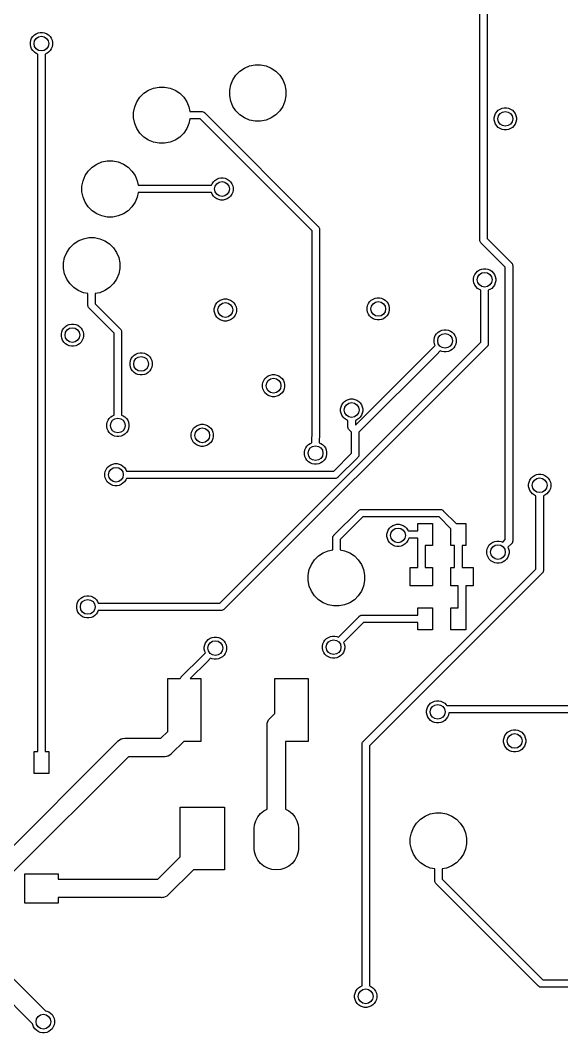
# Model space of a CAD drawing. Extents: x 71 to 174, y -171 to -82.
# Drawn here: x 105.99 to 120.65, y -131.47 to -104.03 of the extents above; entities that cross this region are included whole.
import ezdxf

# ---------------------------------------------------------------- set-up
doc = ezdxf.new("R2010")
doc.units = 0
doc.header["$MEASUREMENT"] = 0
doc.layers.add('BLACK', color=7, linetype='CONTINUOUS')

msp = doc.modelspace()

# ---------------------------------------------------------------- linework, layer by layer
at = {"layer": 'BLACK', "linetype": 'CONTINUOUS'}
for p, q in [((118.43, -109.986), (118.43, -102.445)), ((118.63, -102.482), (118.63, -109.95)), ((106.275, -104.578), (106.298, -104.524)), ((106.298, -104.524), (106.331, -104.474)), ((106.331, -104.474), (106.372, -104.433)), ((106.372, -104.433), (106.421, -104.4)), ((106.421, -104.4), (106.476, -104.377)), ((106.476, -104.377), (106.534, -104.366)), ((106.534, -104.366), (106.593, -104.366)), ((106.593, -104.366), (106.651, -104.377)), ((106.651, -104.377), (106.706, -104.4)), ((106.706, -104.4), (106.755, -104.433)), ((106.755, -104.433), (106.797, -104.474)), ((106.797, -104.474), (106.829, -104.524)), ((106.829, -104.524), (106.852, -104.578)), ((106.264, -104.636), (106.275, -104.578)), ((106.264, -104.695), (106.264, -104.636)), ((106.275, -104.753), (106.264, -104.695)), ((106.298, -104.808), (106.275, -104.753)), ((106.331, -104.857), (106.298, -104.808)), ((106.829, -104.808), (106.797, -104.857)), ((106.852, -104.753), (106.829, -104.808)), ((106.852, -104.578), (106.864, -104.636)), ((106.864, -104.695), (106.852, -104.753)), ((106.864, -104.636), (106.864, -104.695)), ((106.372, -104.899), (106.331, -104.857)), ((106.421, -104.932), (106.372, -104.899)), ((106.464, -104.949), (106.421, -104.932)), ((106.464, -123.846), (106.464, -104.949)), ((106.706, -104.932), (106.664, -104.949)), ((106.664, -104.949), (106.664, -123.846)), ((106.755, -104.899), (106.706, -104.932)), ((106.797, -104.857), (106.755, -104.899)), ((111.937, -105.414), (112.062, -105.33)), ((112.062, -105.33), (112.201, -105.273)), ((112.201, -105.273), (112.348, -105.244)), ((112.348, -105.244), (112.498, -105.244)), ((112.498, -105.244), (112.645, -105.273)), ((112.645, -105.273), (112.784, -105.33)), ((112.784, -105.33), (112.909, -105.414)), ((111.748, -105.645), (111.831, -105.52)), ((111.831, -105.52), (111.937, -105.414)), ((112.909, -105.414), (113.015, -105.52)), ((113.015, -105.52), (113.098, -105.645)), ((109.462, -105.93), (109.601, -105.873)), ((109.601, -105.873), (109.748, -105.844)), ((109.748, -105.844), (109.898, -105.844)), ((109.898, -105.844), (110.045, -105.873)), ((110.045, -105.873), (110.184, -105.93)), ((111.661, -105.931), (111.69, -105.783)), ((111.69, -105.783), (111.748, -105.645)), ((113.098, -105.645), (113.156, -105.783)), ((113.156, -105.783), (113.185, -105.931)), ((109.148, -106.245), (109.231, -106.12)), ((109.231, -106.12), (109.337, -106.014)), ((109.337, -106.014), (109.462, -105.93)), ((110.184, -105.93), (110.309, -106.014)), ((110.309, -106.014), (110.415, -106.12)), ((110.415, -106.12), (110.498, -106.245)), ((111.661, -106.081), (111.661, -105.931)), ((111.69, -106.228), (111.661, -106.081)), ((113.185, -106.081), (113.156, -106.228)), ((113.185, -105.931), (113.185, -106.081)), ((109.061, -106.531), (109.09, -106.383)), ((109.09, -106.383), (109.148, -106.245)), ((110.498, -106.245), (110.556, -106.383)), ((110.556, -106.383), (110.58, -106.506)), ((111.748, -106.367), (111.69, -106.228)), ((111.831, -106.491), (111.748, -106.367)), ((113.098, -106.367), (113.015, -106.491)), ((113.156, -106.228), (113.098, -106.367)), ((118.932, -106.473), (118.981, -106.44)), ((118.981, -106.44), (119.036, -106.417)), ((119.036, -106.417), (119.094, -106.406)), ((119.094, -106.406), (119.153, -106.406)), ((119.153, -106.406), (119.211, -106.417)), ((119.211, -106.417), (119.265, -106.44)), ((119.265, -106.44), (119.314, -106.473)), ((109.061, -106.681), (109.061, -106.531)), ((109.09, -106.828), (109.061, -106.681)), ((110.58, -106.706), (110.556, -106.828)), ((110.58, -106.506), (110.896, -106.506)), ((110.859, -106.706), (110.58, -106.706)), ((113.892, -109.738), (110.859, -106.706)), ((110.896, -106.506), (110.901, -106.505)), ((110.901, -106.505), (110.906, -106.506)), ((110.906, -106.506), (110.906, -106.506)), ((110.906, -106.506), (110.92, -106.507)), ((110.92, -106.507), (110.939, -106.513)), ((110.939, -106.513), (110.957, -106.522)), ((110.957, -106.522), (110.972, -106.535)), ((110.972, -106.535), (110.975, -106.538)), ((110.975, -106.538), (114.059, -109.622)), ((111.937, -106.598), (111.831, -106.491)), ((112.062, -106.681), (111.937, -106.598)), ((112.201, -106.738), (112.062, -106.681)), ((112.784, -106.681), (112.645, -106.738)), ((112.909, -106.598), (112.784, -106.681)), ((113.015, -106.491), (112.909, -106.598)), ((118.823, -106.676), (118.835, -106.618)), ((118.823, -106.735), (118.823, -106.676)), ((118.835, -106.618), (118.857, -106.564)), ((118.857, -106.564), (118.89, -106.514)), ((118.89, -106.514), (118.932, -106.473)), ((119.314, -106.473), (119.356, -106.514)), ((119.356, -106.514), (119.389, -106.564)), ((119.389, -106.564), (119.412, -106.618)), ((119.412, -106.618), (119.423, -106.676)), ((119.423, -106.676), (119.423, -106.735)), ((109.148, -106.967), (109.09, -106.828)), ((109.231, -107.091), (109.148, -106.967)), ((110.498, -106.967), (110.415, -107.091)), ((110.556, -106.828), (110.498, -106.967)), ((112.348, -106.768), (112.201, -106.738)), ((112.498, -106.768), (112.348, -106.768)), ((112.645, -106.738), (112.498, -106.768)), ((118.835, -106.793), (118.823, -106.735)), ((118.857, -106.848), (118.835, -106.793)), ((118.89, -106.897), (118.857, -106.848)), ((118.932, -106.939), (118.89, -106.897)), ((118.981, -106.972), (118.932, -106.939)), ((119.036, -106.994), (118.981, -106.972)), ((119.094, -107.006), (119.036, -106.994)), ((119.153, -107.006), (119.094, -107.006)), ((119.211, -106.994), (119.153, -107.006)), ((119.265, -106.972), (119.211, -106.994)), ((119.314, -106.939), (119.265, -106.972)), ((119.356, -106.897), (119.314, -106.939)), ((119.389, -106.848), (119.356, -106.897)), ((119.412, -106.793), (119.389, -106.848)), ((119.423, -106.735), (119.412, -106.793)), ((109.337, -107.198), (109.231, -107.091)), ((109.462, -107.281), (109.337, -107.198)), ((109.601, -107.338), (109.462, -107.281)), ((110.184, -107.281), (110.045, -107.338)), ((110.309, -107.198), (110.184, -107.281)), ((110.415, -107.091), (110.309, -107.198)), ((109.748, -107.368), (109.601, -107.338)), ((109.898, -107.368), (109.748, -107.368)), ((110.045, -107.338), (109.898, -107.368)), ((107.831, -108.12), (107.937, -108.014)), ((107.937, -108.014), (108.062, -107.93)), ((108.062, -107.93), (108.201, -107.873)), ((108.201, -107.873), (108.348, -107.844)), ((108.348, -107.844), (108.498, -107.844)), ((108.498, -107.844), (108.645, -107.873)), ((108.645, -107.873), (108.784, -107.93)), ((108.784, -107.93), (108.909, -108.014)), ((108.909, -108.014), (109.015, -108.12)), ((107.69, -108.383), (107.748, -108.245)), ((107.748, -108.245), (107.831, -108.12)), ((109.015, -108.12), (109.098, -108.245)), ((109.098, -108.245), (109.156, -108.383)), ((111.22, -108.414), (111.262, -108.373)), ((111.262, -108.373), (111.311, -108.34)), ((111.311, -108.34), (111.366, -108.317)), ((111.366, -108.317), (111.424, -108.306)), ((111.424, -108.306), (111.483, -108.306)), ((111.483, -108.306), (111.541, -108.317)), ((111.541, -108.317), (111.595, -108.34)), ((111.595, -108.34), (111.644, -108.373)), ((111.644, -108.373), (111.686, -108.414)), ((107.661, -108.531), (107.69, -108.383)), ((107.661, -108.681), (107.661, -108.531)), ((109.156, -108.383), (109.18, -108.506)), ((109.18, -108.506), (111.17, -108.506)), ((111.17, -108.506), (111.187, -108.464)), ((111.187, -108.464), (111.22, -108.414)), ((111.686, -108.414), (111.719, -108.464)), ((111.719, -108.464), (111.742, -108.518)), ((111.742, -108.518), (111.753, -108.576)), ((111.753, -108.635), (111.742, -108.693)), ((111.753, -108.576), (111.753, -108.635)), ((107.69, -108.828), (107.661, -108.681)), ((107.748, -108.967), (107.69, -108.828)), ((109.156, -108.828), (109.098, -108.967)), ((109.18, -108.706), (109.156, -108.828)), ((111.17, -108.706), (109.18, -108.706)), ((111.187, -108.748), (111.17, -108.706)), ((111.22, -108.797), (111.187, -108.748)), ((111.262, -108.839), (111.22, -108.797)), ((111.311, -108.872), (111.262, -108.839)), ((111.366, -108.894), (111.311, -108.872)), ((111.424, -108.906), (111.366, -108.894)), ((111.483, -108.906), (111.424, -108.906)), ((111.541, -108.894), (111.483, -108.906)), ((111.595, -108.872), (111.541, -108.894)), ((111.644, -108.839), (111.595, -108.872)), ((111.686, -108.797), (111.644, -108.839)), ((111.719, -108.748), (111.686, -108.797)), ((111.742, -108.693), (111.719, -108.748)), ((107.831, -109.091), (107.748, -108.967)), ((107.937, -109.198), (107.831, -109.091)), ((108.062, -109.281), (107.937, -109.198)), ((108.909, -109.198), (108.784, -109.281)), ((109.015, -109.091), (108.909, -109.198)), ((109.098, -108.967), (109.015, -109.091)), ((108.201, -109.338), (108.062, -109.281)), ((108.348, -109.368), (108.201, -109.338)), ((108.498, -109.368), (108.348, -109.368)), ((108.645, -109.338), (108.498, -109.368)), ((108.784, -109.281), (108.645, -109.338)), ((113.892, -115.305), (113.892, -109.738)), ((114.059, -109.622), (114.063, -109.626)), ((114.063, -109.626), (114.066, -109.629)), ((114.066, -109.629), (114.066, -109.629)), ((114.066, -109.629), (114.068, -109.631)), ((114.068, -109.631), (114.075, -109.641)), ((114.075, -109.641), (114.084, -109.658)), ((114.084, -109.658), (114.09, -109.677)), ((114.09, -109.677), (114.092, -109.692)), ((114.092, -109.692), (114.092, -109.692)), ((114.092, -109.692), (114.092, -109.697)), ((114.092, -109.697), (114.092, -109.701)), ((114.092, -109.701), (114.092, -115.33)), ((107.437, -110.094), (107.562, -110.01)), ((107.562, -110.01), (107.701, -109.953)), ((107.701, -109.953), (107.848, -109.924)), ((107.848, -109.924), (107.998, -109.924)), ((107.998, -109.924), (108.145, -109.953)), ((108.145, -109.953), (108.284, -110.01)), ((108.284, -110.01), (108.409, -110.094)), ((118.43, -109.991), (118.43, -109.986)), ((118.43, -109.996), (118.43, -109.991)), ((118.432, -110.011), (118.43, -109.996)), ((118.43, -109.996), (118.43, -109.996)), ((118.438, -110.03), (118.432, -110.011)), ((118.63, -109.95), (119.29, -110.61)), ((107.248, -110.325), (107.331, -110.2)), ((107.331, -110.2), (107.437, -110.094)), ((108.409, -110.094), (108.515, -110.2)), ((108.515, -110.2), (108.598, -110.325)), ((118.447, -110.047), (118.438, -110.03)), ((118.459, -110.062), (118.447, -110.047)), ((118.463, -110.065), (118.459, -110.062)), ((119.123, -110.725), (118.463, -110.065)), ((107.161, -110.611), (107.19, -110.463)), ((107.19, -110.463), (107.248, -110.325)), ((108.598, -110.325), (108.656, -110.463)), ((108.656, -110.463), (108.685, -110.611)), ((107.161, -110.761), (107.161, -110.611)), ((107.19, -110.908), (107.161, -110.761)), ((108.685, -110.761), (108.656, -110.908)), ((108.685, -110.611), (108.685, -110.761)), ((118.33, -110.875), (118.372, -110.833)), ((118.372, -110.833), (118.421, -110.801)), ((118.421, -110.801), (118.476, -110.778)), ((118.476, -110.778), (118.534, -110.766)), ((118.534, -110.766), (118.593, -110.766)), ((118.593, -110.766), (118.651, -110.778)), ((118.651, -110.778), (118.705, -110.801)), ((118.705, -110.801), (118.755, -110.833)), ((118.755, -110.833), (118.796, -110.875)), ((119.123, -118.104), (119.123, -110.725)), ((119.29, -110.61), (119.294, -110.613)), ((119.294, -110.613), (119.307, -110.628)), ((119.307, -110.628), (119.316, -110.645)), ((119.316, -110.645), (119.322, -110.664)), ((119.322, -110.664), (119.323, -110.679)), ((119.323, -110.679), (119.323, -110.679)), ((119.323, -110.679), (119.324, -110.684)), ((119.324, -110.684), (119.323, -110.689)), ((119.323, -110.689), (119.323, -118.141)), ((107.248, -111.047), (107.19, -110.908)), ((107.331, -111.171), (107.248, -111.047)), ((108.598, -111.047), (108.515, -111.171)), ((108.656, -110.908), (108.598, -111.047)), ((118.263, -111.037), (118.275, -110.979)), ((118.263, -111.096), (118.263, -111.037)), ((118.275, -111.154), (118.263, -111.096)), ((118.275, -110.979), (118.297, -110.924)), ((118.297, -110.924), (118.33, -110.875)), ((118.796, -110.875), (118.829, -110.924)), ((118.829, -110.924), (118.852, -110.979)), ((118.852, -110.979), (118.863, -111.037)), ((118.863, -111.096), (118.852, -111.154)), ((118.863, -111.037), (118.863, -111.096)), ((107.437, -111.278), (107.331, -111.171)), ((107.562, -111.361), (107.437, -111.278)), ((107.701, -111.418), (107.562, -111.361)), ((108.284, -111.361), (108.145, -111.418)), ((108.409, -111.278), (108.284, -111.361)), ((108.515, -111.171), (108.409, -111.278)), ((118.297, -111.209), (118.275, -111.154)), ((118.33, -111.258), (118.297, -111.209)), ((118.372, -111.3), (118.33, -111.258)), ((118.421, -111.332), (118.372, -111.3)), ((118.463, -111.35), (118.421, -111.332)), ((118.463, -111.496), (118.463, -111.35)), ((118.705, -111.332), (118.663, -111.35)), ((118.663, -111.35), (118.663, -112.794)), ((118.755, -111.3), (118.705, -111.332)), ((118.796, -111.258), (118.755, -111.3)), ((118.829, -111.209), (118.796, -111.258)), ((118.852, -111.154), (118.829, -111.209)), ((107.823, -111.443), (107.701, -111.418)), ((107.823, -111.758), (107.823, -111.443)), ((108.145, -111.418), (108.023, -111.443)), ((108.023, -111.443), (108.023, -111.722)), ((111.31, -111.694), (111.352, -111.653)), ((111.352, -111.653), (111.401, -111.62)), ((111.401, -111.62), (111.456, -111.597)), ((111.456, -111.597), (111.514, -111.586)), ((111.514, -111.586), (111.573, -111.586)), ((111.573, -111.586), (111.631, -111.597)), ((111.631, -111.597), (111.685, -111.62)), ((111.685, -111.62), (111.734, -111.653)), ((111.734, -111.653), (111.776, -111.694)), ((115.417, -111.714), (115.45, -111.664)), ((115.45, -111.664), (115.492, -111.623)), ((115.492, -111.623), (115.541, -111.59)), ((115.541, -111.59), (115.596, -111.567)), ((115.596, -111.567), (115.654, -111.556)), ((115.654, -111.556), (115.713, -111.556)), ((115.713, -111.556), (115.771, -111.567)), ((115.771, -111.567), (115.825, -111.59)), ((115.825, -111.59), (115.874, -111.623)), ((115.874, -111.623), (115.916, -111.664)), ((115.916, -111.664), (115.949, -111.714)), ((118.463, -112.758), (118.463, -111.496)), ((118.463, -111.496), (118.463, -111.496)), ((107.823, -111.763), (107.823, -111.758)), ((107.825, -111.783), (107.823, -111.763)), ((107.829, -111.798), (107.825, -111.783)), ((107.83, -111.802), (107.829, -111.798)), ((107.84, -111.819), (107.83, -111.802)), ((107.852, -111.834), (107.84, -111.819)), ((107.856, -111.837), (107.852, -111.834)), ((108.533, -112.515), (107.856, -111.837)), ((108.023, -111.722), (108.7, -112.399)), ((111.243, -111.856), (111.255, -111.798)), ((111.243, -111.915), (111.243, -111.856)), ((111.255, -111.973), (111.243, -111.915)), ((111.255, -111.798), (111.277, -111.744)), ((111.277, -111.744), (111.31, -111.694)), ((111.776, -111.694), (111.809, -111.744)), ((111.809, -111.744), (111.832, -111.798)), ((111.832, -111.798), (111.843, -111.856)), ((111.843, -111.915), (111.832, -111.973)), ((111.843, -111.856), (111.843, -111.915)), ((115.383, -111.826), (115.395, -111.768)), ((115.383, -111.885), (115.383, -111.826)), ((115.395, -111.943), (115.383, -111.885)), ((115.395, -111.768), (115.417, -111.714)), ((115.417, -111.998), (115.395, -111.943)), ((115.949, -111.714), (115.972, -111.768)), ((115.972, -111.943), (115.949, -111.998)), ((115.972, -111.768), (115.983, -111.826)), ((115.983, -111.885), (115.972, -111.943)), ((115.983, -111.826), (115.983, -111.885)), ((111.277, -112.028), (111.255, -111.973)), ((111.31, -112.077), (111.277, -112.028)), ((111.352, -112.119), (111.31, -112.077)), ((111.401, -112.152), (111.352, -112.119)), ((111.456, -112.174), (111.401, -112.152)), ((111.514, -112.186), (111.456, -112.174)), ((111.573, -112.186), (111.514, -112.186)), ((111.631, -112.174), (111.573, -112.186)), ((111.685, -112.152), (111.631, -112.174)), ((111.734, -112.119), (111.685, -112.152)), ((111.776, -112.077), (111.734, -112.119)), ((111.809, -112.028), (111.776, -112.077)), ((111.832, -111.973), (111.809, -112.028)), ((115.45, -112.047), (115.417, -111.998)), ((115.492, -112.089), (115.45, -112.047)), ((115.541, -112.122), (115.492, -112.089)), ((115.596, -112.144), (115.541, -112.122)), ((115.654, -112.156), (115.596, -112.144)), ((115.713, -112.156), (115.654, -112.156)), ((115.771, -112.144), (115.713, -112.156)), ((115.825, -112.122), (115.771, -112.144)), ((115.874, -112.089), (115.825, -112.122)), ((115.916, -112.047), (115.874, -112.089)), ((115.949, -111.998), (115.916, -112.047)), ((107.103, -112.536), (107.115, -112.478)), ((107.115, -112.478), (107.137, -112.424)), ((107.137, -112.424), (107.17, -112.374)), ((107.17, -112.374), (107.212, -112.333)), ((107.212, -112.333), (107.261, -112.3)), ((107.261, -112.3), (107.316, -112.277)), ((107.316, -112.277), (107.374, -112.266)), ((107.374, -112.266), (107.433, -112.266)), ((107.433, -112.266), (107.491, -112.277)), ((107.491, -112.277), (107.545, -112.3)), ((107.545, -112.3), (107.594, -112.333)), ((107.594, -112.333), (107.636, -112.374)), ((107.636, -112.374), (107.669, -112.424)), ((107.669, -112.424), (107.692, -112.478)), ((107.692, -112.478), (107.703, -112.536)), ((108.7, -112.399), (108.704, -112.402)), ((108.704, -112.402), (108.717, -112.417)), ((108.717, -112.417), (108.726, -112.435)), ((108.726, -112.435), (108.732, -112.454)), ((108.732, -112.454), (108.733, -112.468)), ((108.733, -112.468), (108.733, -112.468)), ((108.733, -112.468), (108.734, -112.473)), ((108.734, -112.473), (108.733, -112.478)), ((108.733, -112.478), (108.733, -114.732)), ((117.26, -112.531), (117.302, -112.489)), ((117.302, -112.489), (117.351, -112.456)), ((117.351, -112.456), (117.406, -112.434)), ((117.406, -112.434), (117.464, -112.422)), ((117.464, -112.422), (117.523, -112.422)), ((117.523, -112.422), (117.581, -112.434)), ((117.581, -112.434), (117.635, -112.456)), ((117.635, -112.456), (117.684, -112.489)), ((117.684, -112.489), (117.726, -112.531)), ((107.103, -112.595), (107.103, -112.536)), ((107.115, -112.653), (107.103, -112.595)), ((107.137, -112.708), (107.115, -112.653)), ((107.17, -112.757), (107.137, -112.708)), ((107.212, -112.799), (107.17, -112.757)), ((107.636, -112.757), (107.594, -112.799)), ((107.669, -112.708), (107.636, -112.757)), ((107.692, -112.653), (107.669, -112.708)), ((107.703, -112.595), (107.692, -112.653)), ((107.703, -112.536), (107.703, -112.595)), ((108.533, -114.732), (108.533, -112.515)), ((111.39, -119.831), (118.463, -112.758)), ((117.193, -112.693), (117.205, -112.635)), ((117.193, -112.752), (117.193, -112.693)), ((117.205, -112.81), (117.193, -112.752)), ((117.205, -112.635), (117.227, -112.58)), ((117.227, -112.58), (117.26, -112.531)), ((117.726, -112.531), (117.759, -112.58)), ((117.759, -112.58), (117.782, -112.635)), ((117.782, -112.635), (117.793, -112.693)), ((117.793, -112.752), (117.782, -112.81)), ((117.793, -112.693), (117.793, -112.752)), ((107.261, -112.832), (107.212, -112.799)), ((107.316, -112.854), (107.261, -112.832)), ((107.374, -112.866), (107.316, -112.854)), ((107.433, -112.866), (107.374, -112.866)), ((107.491, -112.854), (107.433, -112.866)), ((107.545, -112.832), (107.491, -112.854)), ((107.594, -112.799), (107.545, -112.832)), ((118.631, -112.873), (111.506, -119.998)), ((115.063, -115.011), (117.126, -112.948)), ((117.126, -112.948), (117.222, -112.852)), ((117.126, -112.948), (117.126, -112.948)), ((117.222, -112.852), (117.205, -112.81)), ((117.363, -112.993), (117.267, -113.09)), ((117.406, -113.011), (117.363, -112.993)), ((117.464, -113.022), (117.406, -113.011)), ((117.523, -113.022), (117.464, -113.022)), ((117.581, -113.011), (117.523, -113.022)), ((117.635, -112.988), (117.581, -113.011)), ((117.684, -112.955), (117.635, -112.988)), ((117.726, -112.914), (117.684, -112.955)), ((117.759, -112.864), (117.726, -112.914)), ((117.782, -112.81), (117.759, -112.864)), ((118.634, -112.87), (118.631, -112.873)), ((118.647, -112.855), (118.634, -112.87)), ((118.656, -112.838), (118.647, -112.855)), ((118.662, -112.819), (118.656, -112.838)), ((118.663, -112.804), (118.662, -112.819)), ((118.663, -112.794), (118.664, -112.799)), ((118.664, -112.799), (118.663, -112.804)), ((118.663, -112.804), (118.663, -112.804)), ((108.963, -113.316), (108.975, -113.258)), ((108.963, -113.375), (108.963, -113.316)), ((108.975, -113.258), (108.997, -113.204)), ((108.997, -113.204), (109.03, -113.154)), ((109.03, -113.154), (109.072, -113.113)), ((109.072, -113.113), (109.121, -113.08)), ((109.121, -113.08), (109.176, -113.057)), ((109.176, -113.057), (109.234, -113.046)), ((109.234, -113.046), (109.293, -113.046)), ((109.293, -113.046), (109.351, -113.057)), ((109.351, -113.057), (109.405, -113.08)), ((109.405, -113.08), (109.454, -113.113)), ((109.454, -113.113), (109.496, -113.154)), ((109.496, -113.154), (109.529, -113.204)), ((109.529, -113.204), (109.552, -113.258)), ((109.552, -113.258), (109.563, -113.316)), ((109.563, -113.316), (109.563, -113.375)), ((117.267, -113.09), (115.16, -115.197)), ((117.267, -113.09), (117.267, -113.09)), ((108.975, -113.433), (108.963, -113.375)), ((108.997, -113.488), (108.975, -113.433)), ((109.03, -113.537), (108.997, -113.488)), ((109.072, -113.579), (109.03, -113.537)), ((109.121, -113.612), (109.072, -113.579)), ((109.454, -113.579), (109.405, -113.612)), ((109.496, -113.537), (109.454, -113.579)), ((109.529, -113.488), (109.496, -113.537)), ((109.552, -113.433), (109.529, -113.488)), ((109.563, -113.375), (109.552, -113.433)), ((109.176, -113.634), (109.121, -113.612)), ((109.234, -113.646), (109.176, -113.634)), ((109.293, -113.646), (109.234, -113.646)), ((109.351, -113.634), (109.293, -113.646)), ((109.405, -113.612), (109.351, -113.634)), ((112.548, -113.907), (112.56, -113.849)), ((112.56, -113.849), (112.582, -113.795)), ((112.582, -113.795), (112.615, -113.745)), ((112.615, -113.745), (112.657, -113.704)), ((112.657, -113.704), (112.706, -113.671)), ((112.706, -113.671), (112.761, -113.648)), ((112.761, -113.648), (112.819, -113.637)), ((112.819, -113.637), (112.878, -113.637)), ((112.878, -113.637), (112.936, -113.648)), ((112.936, -113.648), (112.99, -113.671)), ((112.99, -113.671), (113.04, -113.704)), ((113.04, -113.704), (113.081, -113.745)), ((113.081, -113.745), (113.114, -113.795)), ((113.114, -113.795), (113.137, -113.849)), ((113.137, -113.849), (113.148, -113.907)), ((112.548, -113.966), (112.548, -113.907)), ((112.56, -114.024), (112.548, -113.966)), ((112.582, -114.079), (112.56, -114.024)), ((112.615, -114.128), (112.582, -114.079)), ((112.657, -114.17), (112.615, -114.128)), ((113.081, -114.128), (113.04, -114.17)), ((113.114, -114.079), (113.081, -114.128)), ((113.137, -114.024), (113.114, -114.079)), ((113.148, -113.966), (113.137, -114.024)), ((113.148, -113.907), (113.148, -113.966)), ((112.706, -114.203), (112.657, -114.17)), ((112.761, -114.225), (112.706, -114.203)), ((112.819, -114.237), (112.761, -114.225)), ((112.878, -114.237), (112.819, -114.237)), ((112.936, -114.225), (112.878, -114.237)), ((112.99, -114.203), (112.936, -114.225)), ((113.04, -114.17), (112.99, -114.203)), ((114.697, -114.454), (114.73, -114.404)), ((114.73, -114.404), (114.772, -114.363)), ((114.772, -114.363), (114.821, -114.33)), ((114.821, -114.33), (114.876, -114.307)), ((114.876, -114.307), (114.934, -114.296)), ((114.934, -114.296), (114.993, -114.296)), ((114.993, -114.296), (115.051, -114.307)), ((115.051, -114.307), (115.105, -114.33)), ((115.105, -114.33), (115.154, -114.363)), ((115.154, -114.363), (115.196, -114.404)), ((115.196, -114.404), (115.229, -114.454)), ((114.663, -114.566), (114.675, -114.508)), ((114.663, -114.625), (114.663, -114.566)), ((114.675, -114.683), (114.663, -114.625)), ((114.675, -114.508), (114.697, -114.454)), ((114.697, -114.738), (114.675, -114.683)), ((115.229, -114.454), (115.252, -114.508)), ((115.252, -114.683), (115.229, -114.738)), ((115.252, -114.508), (115.263, -114.566)), ((115.263, -114.625), (115.252, -114.683)), ((115.263, -114.566), (115.263, -114.625)), ((108.333, -114.986), (108.345, -114.928)), ((108.345, -114.928), (108.367, -114.874)), ((108.367, -114.874), (108.4, -114.824)), ((108.4, -114.824), (108.442, -114.783)), ((108.442, -114.783), (108.491, -114.75)), ((108.491, -114.75), (108.533, -114.732)), ((108.733, -114.732), (108.775, -114.75)), ((108.775, -114.75), (108.824, -114.783)), ((108.824, -114.783), (108.866, -114.824)), ((108.866, -114.824), (108.899, -114.874)), ((108.899, -114.874), (108.922, -114.928)), ((108.922, -114.928), (108.933, -114.986)), ((114.73, -114.787), (114.697, -114.738)), ((114.772, -114.829), (114.73, -114.787)), ((114.821, -114.862), (114.772, -114.829)), ((114.863, -114.879), (114.821, -114.862)), ((114.863, -115.054), (114.863, -114.879)), ((115.105, -114.862), (115.063, -114.879)), ((115.063, -114.879), (115.063, -115.011)), ((115.154, -114.829), (115.105, -114.862)), ((115.196, -114.787), (115.154, -114.829)), ((115.229, -114.738), (115.196, -114.787)), ((108.333, -115.045), (108.333, -114.986)), ((108.345, -115.103), (108.333, -115.045)), ((108.367, -115.158), (108.345, -115.103)), ((108.4, -115.207), (108.367, -115.158)), ((108.442, -115.249), (108.4, -115.207)), ((108.866, -115.207), (108.824, -115.249)), ((108.899, -115.158), (108.866, -115.207)), ((108.922, -115.103), (108.899, -115.158)), ((108.933, -115.045), (108.922, -115.103)), ((108.933, -114.986), (108.933, -115.045)), ((110.618, -115.253), (110.629, -115.195)), ((110.629, -115.195), (110.652, -115.141)), ((110.652, -115.141), (110.685, -115.092)), ((110.685, -115.092), (110.727, -115.05)), ((110.727, -115.05), (110.776, -115.017)), ((110.776, -115.017), (110.83, -114.994)), ((110.83, -114.994), (110.888, -114.983)), ((110.888, -114.983), (110.947, -114.983)), ((110.947, -114.983), (111.005, -114.994)), ((111.005, -114.994), (111.06, -115.017)), ((111.06, -115.017), (111.109, -115.05)), ((111.109, -115.05), (111.151, -115.092)), ((111.151, -115.092), (111.184, -115.141)), ((111.184, -115.141), (111.206, -115.195)), ((111.206, -115.195), (111.218, -115.253)), ((114.863, -115.059), (114.863, -115.054)), ((114.863, -115.064), (114.863, -115.059)), ((114.863, -115.067), (114.863, -115.064)), ((114.863, -115.064), (114.863, -115.064)), ((114.865, -115.079), (114.863, -115.067)), ((114.866, -115.084), (114.865, -115.079)), ((114.87, -115.098), (114.866, -115.084)), ((114.88, -115.115), (114.87, -115.098)), ((114.892, -115.13), (114.88, -115.115)), ((114.896, -115.133), (114.892, -115.13)), ((114.96, -115.197), (114.896, -115.133)), ((114.96, -115.766), (114.96, -115.197)), ((115.16, -115.197), (115.16, -115.803)), ((108.491, -115.282), (108.442, -115.249)), ((108.546, -115.304), (108.491, -115.282)), ((108.604, -115.316), (108.546, -115.304)), ((108.663, -115.316), (108.604, -115.316)), ((108.721, -115.304), (108.663, -115.316)), ((108.775, -115.282), (108.721, -115.304)), ((108.824, -115.249), (108.775, -115.282)), ((110.618, -115.312), (110.618, -115.253)), ((110.629, -115.37), (110.618, -115.312)), ((110.652, -115.425), (110.629, -115.37)), ((110.685, -115.474), (110.652, -115.425)), ((110.727, -115.516), (110.685, -115.474)), ((111.151, -115.474), (111.109, -115.516)), ((111.184, -115.425), (111.151, -115.474)), ((111.206, -115.37), (111.184, -115.425)), ((111.218, -115.312), (111.206, -115.37)), ((111.218, -115.253), (111.218, -115.312)), ((113.794, -115.533), (113.843, -115.5)), ((113.843, -115.5), (113.885, -115.482)), ((113.884, -115.341), (113.885, -115.337)), ((113.885, -115.346), (113.884, -115.341)), ((113.885, -115.337), (113.886, -115.322)), ((113.885, -115.337), (113.885, -115.337)), ((113.885, -115.482), (113.885, -115.346)), ((113.886, -115.322), (113.892, -115.305)), ((114.09, -115.354), (114.085, -115.372)), ((114.085, -115.372), (114.085, -115.482)), ((114.085, -115.482), (114.127, -115.5)), ((114.092, -115.34), (114.09, -115.354)), ((114.092, -115.33), (114.092, -115.335)), ((114.092, -115.335), (114.092, -115.34)), ((114.092, -115.34), (114.092, -115.34)), ((114.127, -115.5), (114.176, -115.533)), ((110.776, -115.549), (110.727, -115.516)), ((110.83, -115.571), (110.776, -115.549)), ((110.888, -115.583), (110.83, -115.571)), ((110.947, -115.583), (110.888, -115.583)), ((111.005, -115.571), (110.947, -115.583)), ((111.06, -115.549), (111.005, -115.571)), ((111.109, -115.516), (111.06, -115.549)), ((113.685, -115.736), (113.696, -115.678)), ((113.685, -115.795), (113.685, -115.736)), ((113.696, -115.678), (113.719, -115.624)), ((113.719, -115.624), (113.752, -115.574)), ((113.752, -115.574), (113.794, -115.533)), ((114.176, -115.533), (114.218, -115.574)), ((114.218, -115.574), (114.251, -115.624)), ((114.251, -115.624), (114.273, -115.678)), ((114.273, -115.678), (114.285, -115.736)), ((114.285, -115.736), (114.285, -115.795)), ((114.476, -116.25), (114.96, -115.766)), ((108.439, -116.084), (108.494, -116.061)), ((108.494, -116.061), (108.552, -116.05)), ((108.552, -116.05), (108.611, -116.05)), ((108.611, -116.05), (108.669, -116.061)), ((108.669, -116.061), (108.723, -116.084)), ((113.696, -115.853), (113.685, -115.795)), ((113.719, -115.908), (113.696, -115.853)), ((113.752, -115.957), (113.719, -115.908)), ((113.794, -115.999), (113.752, -115.957)), ((113.843, -116.032), (113.794, -115.999)), ((113.897, -116.054), (113.843, -116.032)), ((113.955, -116.066), (113.897, -116.054)), ((114.072, -116.054), (114.014, -116.066)), ((114.127, -116.032), (114.072, -116.054)), ((114.176, -115.999), (114.127, -116.032)), ((114.218, -115.957), (114.176, -115.999)), ((114.251, -115.908), (114.218, -115.957)), ((114.273, -115.853), (114.251, -115.908)), ((114.285, -115.795), (114.273, -115.853)), ((115.127, -115.882), (114.592, -116.417)), ((115.131, -115.879), (115.127, -115.882)), ((115.143, -115.864), (115.131, -115.879)), ((115.153, -115.846), (115.143, -115.864)), ((115.156, -115.836), (115.153, -115.846)), ((115.158, -115.827), (115.156, -115.836)), ((115.159, -115.822), (115.158, -115.827)), ((115.16, -115.813), (115.159, -115.822)), ((115.16, -115.803), (115.16, -115.808)), ((115.16, -115.808), (115.16, -115.813)), ((115.16, -115.813), (115.16, -115.813)), ((108.281, -116.32), (108.293, -116.262)), ((108.281, -116.379), (108.281, -116.32)), ((108.293, -116.262), (108.315, -116.208)), ((108.315, -116.208), (108.348, -116.158)), ((108.348, -116.158), (108.39, -116.117)), ((108.39, -116.117), (108.439, -116.084)), ((108.723, -116.084), (108.772, -116.117)), ((108.772, -116.117), (108.814, -116.158)), ((108.814, -116.158), (108.847, -116.208)), ((108.847, -116.208), (108.864, -116.25)), ((108.864, -116.25), (114.476, -116.25)), ((114.014, -116.066), (113.955, -116.066)), ((119.966, -116.347), (120.024, -116.336)), ((120.024, -116.336), (120.083, -116.336)), ((120.083, -116.336), (120.141, -116.347)), ((108.293, -116.437), (108.281, -116.379)), ((108.315, -116.492), (108.293, -116.437)), ((108.348, -116.541), (108.315, -116.492)), ((108.39, -116.583), (108.348, -116.541)), ((108.439, -116.616), (108.39, -116.583)), ((108.772, -116.583), (108.723, -116.616)), ((108.814, -116.541), (108.772, -116.583)), ((108.847, -116.492), (108.814, -116.541)), ((108.864, -116.45), (108.847, -116.492)), ((114.513, -116.45), (108.864, -116.45)), ((114.518, -116.45), (114.513, -116.45)), ((114.523, -116.45), (114.518, -116.45)), ((114.537, -116.448), (114.523, -116.45)), ((114.523, -116.45), (114.523, -116.45)), ((114.556, -116.443), (114.537, -116.448)), ((114.574, -116.433), (114.556, -116.443)), ((114.589, -116.421), (114.574, -116.433)), ((114.592, -116.417), (114.589, -116.421)), ((119.753, -116.606), (119.765, -116.548)), ((119.753, -116.665), (119.753, -116.606)), ((119.765, -116.548), (119.787, -116.494)), ((119.787, -116.494), (119.82, -116.444)), ((119.82, -116.444), (119.862, -116.403)), ((119.862, -116.403), (119.911, -116.37)), ((119.911, -116.37), (119.966, -116.347)), ((120.141, -116.347), (120.195, -116.37)), ((120.195, -116.37), (120.244, -116.403)), ((120.244, -116.403), (120.286, -116.444)), ((120.286, -116.444), (120.319, -116.494)), ((120.319, -116.494), (120.342, -116.548)), ((120.342, -116.548), (120.353, -116.606)), ((120.353, -116.606), (120.353, -116.665)), ((108.494, -116.638), (108.439, -116.616)), ((108.552, -116.65), (108.494, -116.638)), ((108.611, -116.65), (108.552, -116.65)), ((108.669, -116.638), (108.611, -116.65)), ((108.723, -116.616), (108.669, -116.638)), ((119.765, -116.723), (119.753, -116.665)), ((119.787, -116.778), (119.765, -116.723)), ((119.82, -116.827), (119.787, -116.778)), ((119.862, -116.869), (119.82, -116.827)), ((119.911, -116.902), (119.862, -116.869)), ((120.244, -116.869), (120.195, -116.902)), ((120.286, -116.827), (120.244, -116.869)), ((120.319, -116.778), (120.286, -116.827)), ((120.342, -116.723), (120.319, -116.778)), ((120.353, -116.665), (120.342, -116.723)), ((119.953, -116.919), (119.911, -116.902)), ((119.953, -117.065), (119.953, -116.919)), ((119.953, -118.905), (119.953, -117.065)), ((119.953, -117.065), (119.953, -117.065)), ((120.195, -116.902), (120.153, -116.919)), ((120.153, -116.919), (120.153, -118.942)), ((114.483, -117.992), (115.151, -117.324)), ((115.151, -117.324), (115.154, -117.32)), ((115.154, -117.32), (115.169, -117.308)), ((115.169, -117.308), (115.187, -117.298)), ((115.187, -117.298), (115.205, -117.293)), ((115.205, -117.293), (115.207, -117.292)), ((115.207, -117.292), (115.22, -117.291)), ((115.22, -117.291), (115.22, -117.291)), ((115.22, -117.291), (115.225, -117.291)), ((115.225, -117.291), (115.23, -117.291)), ((115.23, -117.291), (117.366, -117.291)), ((117.366, -117.291), (117.371, -117.291)), ((117.371, -117.291), (117.376, -117.291)), ((117.376, -117.291), (117.376, -117.291)), ((117.376, -117.291), (117.391, -117.293)), ((117.391, -117.293), (117.41, -117.298)), ((117.41, -117.298), (117.427, -117.308)), ((117.427, -117.308), (117.442, -117.32)), ((117.442, -117.32), (117.445, -117.324)), ((117.445, -117.324), (117.792, -117.67)), ((115.266, -117.491), (114.65, -118.107)), ((117.33, -117.491), (115.266, -117.491)), ((116.076, -117.728), (116.131, -117.705)), ((116.131, -117.705), (116.189, -117.694)), ((116.189, -117.694), (116.248, -117.694)), ((116.248, -117.694), (116.306, -117.705)), ((116.306, -117.705), (116.36, -117.728)), ((116.751, -117.87), (116.751, -117.67)), ((116.751, -117.67), (117.151, -117.67)), ((117.151, -117.67), (117.151, -118.27)), ((117.651, -117.812), (117.33, -117.491)), ((117.792, -117.67), (118.051, -117.67)), ((118.051, -117.67), (118.051, -118.27)), ((115.918, -117.964), (115.93, -117.906)), ((115.918, -118.023), (115.918, -117.964)), ((115.93, -117.906), (115.952, -117.852)), ((115.952, -117.852), (115.985, -117.802)), ((115.985, -117.802), (116.027, -117.761)), ((116.027, -117.761), (116.076, -117.728)), ((116.36, -117.728), (116.409, -117.761)), ((116.409, -117.761), (116.451, -117.802)), ((116.451, -117.802), (116.484, -117.852)), ((116.484, -117.852), (116.492, -117.87)), ((116.492, -117.87), (116.751, -117.87)), ((117.651, -118.27), (117.651, -117.812)), ((114.45, -118.066), (114.452, -118.046)), ((114.45, -118.071), (114.45, -118.066)), ((114.45, -118.387), (114.45, -118.071)), ((114.452, -118.046), (114.457, -118.028)), ((114.457, -118.028), (114.467, -118.01)), ((114.467, -118.01), (114.472, -118.003)), ((114.472, -118.003), (114.479, -117.995)), ((114.479, -117.995), (114.483, -117.992)), ((114.65, -118.107), (114.65, -118.387)), ((115.93, -118.081), (115.918, -118.023)), ((115.952, -118.136), (115.93, -118.081)), ((115.985, -118.185), (115.952, -118.136)), ((116.027, -118.227), (115.985, -118.185)), ((116.076, -118.26), (116.027, -118.227)), ((116.409, -118.227), (116.36, -118.26)), ((116.451, -118.185), (116.409, -118.227)), ((116.484, -118.136), (116.451, -118.185)), ((116.507, -118.081), (116.484, -118.136)), ((116.509, -118.07), (116.507, -118.081)), ((116.75, -118.07), (116.509, -118.07)), ((116.751, -118.075), (116.75, -118.07)), ((116.751, -118.27), (116.751, -118.075)), ((118.657, -118.304), (118.69, -118.254)), ((118.69, -118.254), (118.732, -118.213)), ((118.732, -118.213), (118.781, -118.18)), ((118.781, -118.18), (118.836, -118.157)), ((118.836, -118.157), (118.894, -118.146)), ((118.894, -118.146), (118.953, -118.146)), ((118.953, -118.146), (119.011, -118.157)), ((119.011, -118.157), (119.053, -118.175)), ((119.053, -118.175), (119.123, -118.104)), ((119.29, -118.22), (119.194, -118.316)), ((119.294, -118.217), (119.29, -118.22)), ((119.307, -118.202), (119.294, -118.217)), ((119.316, -118.184), (119.307, -118.202)), ((119.32, -118.171), (119.316, -118.184)), ((119.322, -118.165), (119.32, -118.171)), ((119.323, -118.151), (119.322, -118.163)), ((119.322, -118.163), (119.322, -118.165)), ((119.323, -118.141), (119.324, -118.146)), ((119.324, -118.146), (119.323, -118.151)), ((119.323, -118.151), (119.323, -118.151)), ((114.064, -118.552), (114.189, -118.468)), ((114.189, -118.468), (114.328, -118.411)), ((114.328, -118.411), (114.45, -118.387)), ((114.65, -118.387), (114.772, -118.411)), ((114.772, -118.411), (114.911, -118.468)), ((114.911, -118.468), (115.036, -118.552)), ((116.131, -118.282), (116.076, -118.26)), ((116.189, -118.294), (116.131, -118.282)), ((116.248, -118.294), (116.189, -118.294)), ((116.306, -118.282), (116.248, -118.294)), ((116.36, -118.26), (116.306, -118.282)), ((116.751, -118.863), (116.751, -118.27)), ((116.751, -118.27), (116.751, -118.27)), ((117.151, -118.27), (116.951, -118.27)), ((116.951, -118.27), (116.951, -118.863)), ((117.751, -118.27), (117.651, -118.27)), ((117.751, -118.863), (117.751, -118.27)), ((118.051, -118.27), (117.951, -118.27)), ((117.951, -118.27), (117.951, -118.863)), ((118.623, -118.416), (118.635, -118.358)), ((118.623, -118.475), (118.623, -118.416)), ((118.635, -118.533), (118.623, -118.475)), ((118.635, -118.358), (118.657, -118.304)), ((119.194, -118.316), (119.212, -118.358)), ((119.212, -118.358), (119.223, -118.416)), ((119.223, -118.475), (119.212, -118.533)), ((119.223, -118.416), (119.223, -118.475)), ((113.817, -118.921), (113.875, -118.783)), ((113.875, -118.783), (113.958, -118.658)), ((113.958, -118.658), (114.064, -118.552)), ((115.036, -118.552), (115.142, -118.658)), ((115.142, -118.658), (115.225, -118.783)), ((115.225, -118.783), (115.283, -118.921)), ((118.657, -118.588), (118.635, -118.533)), ((118.69, -118.637), (118.657, -118.588)), ((118.732, -118.679), (118.69, -118.637)), ((118.781, -118.712), (118.732, -118.679)), ((118.836, -118.734), (118.781, -118.712)), ((118.894, -118.746), (118.836, -118.734)), ((118.953, -118.746), (118.894, -118.746)), ((119.011, -118.734), (118.953, -118.746)), ((119.065, -118.712), (119.011, -118.734)), ((119.114, -118.679), (119.065, -118.712)), ((119.156, -118.637), (119.114, -118.679)), ((119.189, -118.588), (119.156, -118.637)), ((119.212, -118.533), (119.189, -118.588)), ((113.788, -119.069), (113.817, -118.921)), ((113.788, -119.219), (113.788, -119.069)), ((115.276, -123.583), (119.953, -118.905)), ((115.283, -118.921), (115.312, -119.069)), ((115.312, -119.069), (115.312, -119.219)), ((120.12, -119.021), (115.443, -123.698)), ((116.551, -119.363), (116.551, -118.863)), ((116.551, -118.863), (116.751, -118.863)), ((116.951, -118.863), (117.151, -118.863)), ((117.151, -118.863), (117.151, -119.363)), ((117.651, -119.363), (117.651, -118.863)), ((117.651, -118.863), (117.751, -118.863)), ((117.951, -118.863), (118.251, -118.863)), ((118.251, -118.863), (118.251, -119.363)), ((120.124, -119.018), (120.12, -119.021)), ((120.137, -119.003), (120.124, -119.018)), ((120.144, -118.989), (120.137, -119.003)), ((120.146, -118.985), (120.144, -118.989)), ((120.152, -118.966), (120.146, -118.985)), ((120.153, -118.952), (120.152, -118.962)), ((120.152, -118.962), (120.152, -118.966)), ((120.153, -118.942), (120.154, -118.947)), ((120.154, -118.947), (120.153, -118.952)), ((120.153, -118.952), (120.153, -118.952)), ((113.817, -119.366), (113.788, -119.219)), ((115.312, -119.219), (115.283, -119.366)), ((113.875, -119.505), (113.817, -119.366)), ((113.958, -119.629), (113.875, -119.505)), ((114.064, -119.736), (113.958, -119.629)), ((115.142, -119.629), (115.036, -119.736)), ((115.225, -119.505), (115.142, -119.629)), ((115.283, -119.366), (115.225, -119.505)), ((117.151, -119.363), (116.551, -119.363)), ((117.851, -119.363), (117.651, -119.363)), ((117.851, -119.956), (117.851, -119.363)), ((118.251, -119.363), (118.051, -119.363)), ((118.051, -119.363), (118.051, -120.151)), ((107.519, -119.902), (107.531, -119.844)), ((107.519, -119.961), (107.519, -119.902)), ((107.531, -119.844), (107.553, -119.789)), ((107.553, -119.789), (107.586, -119.74)), ((107.586, -119.74), (107.628, -119.698)), ((107.628, -119.698), (107.677, -119.665)), ((107.677, -119.665), (107.732, -119.643)), ((107.732, -119.643), (107.79, -119.631)), ((107.79, -119.631), (107.849, -119.631)), ((107.849, -119.631), (107.907, -119.643)), ((107.907, -119.643), (107.961, -119.665)), ((107.961, -119.665), (108.01, -119.698)), ((108.01, -119.698), (108.052, -119.74)), ((108.052, -119.74), (108.085, -119.789)), ((108.085, -119.789), (108.102, -119.831)), ((108.102, -119.831), (111.39, -119.831)), ((114.189, -119.819), (114.064, -119.736)), ((114.328, -119.876), (114.189, -119.819)), ((114.475, -119.906), (114.328, -119.876)), ((114.772, -119.876), (114.625, -119.906)), ((114.911, -119.819), (114.772, -119.876)), ((115.036, -119.736), (114.911, -119.819)), ((107.531, -120.019), (107.519, -119.961)), ((107.553, -120.073), (107.531, -120.019)), ((107.586, -120.122), (107.553, -120.073)), ((107.628, -120.164), (107.586, -120.122)), ((107.677, -120.197), (107.628, -120.164)), ((108.01, -120.164), (107.961, -120.197)), ((108.052, -120.122), (108.01, -120.164)), ((108.085, -120.073), (108.052, -120.122)), ((108.102, -120.031), (108.085, -120.073)), ((111.427, -120.031), (108.102, -120.031)), ((111.431, -120.032), (111.427, -120.031)), ((111.436, -120.031), (111.431, -120.032)), ((111.451, -120.03), (111.436, -120.031)), ((111.436, -120.031), (111.436, -120.031)), ((111.47, -120.024), (111.451, -120.03)), ((111.487, -120.015), (111.47, -120.024)), ((111.503, -120.002), (111.487, -120.015)), ((111.506, -119.998), (111.503, -120.002)), ((114.625, -119.906), (114.475, -119.906)), ((115.17, -120.185), (115.185, -120.173)), ((115.185, -120.173), (115.202, -120.164)), ((115.202, -120.164), (115.21, -120.161)), ((115.21, -120.161), (115.221, -120.158)), ((115.221, -120.158), (115.223, -120.158)), ((115.223, -120.158), (115.236, -120.156)), ((115.236, -120.156), (115.236, -120.156)), ((115.236, -120.156), (115.241, -120.156)), ((115.241, -120.156), (115.246, -120.156)), ((115.246, -120.156), (116.751, -120.156)), ((116.751, -120.156), (116.751, -119.956)), ((116.751, -119.956), (117.151, -119.956)), ((117.151, -119.956), (117.151, -120.556)), ((117.651, -120.556), (117.651, -119.956)), ((117.651, -119.956), (117.851, -119.956)), ((118.051, -120.151), (118.051, -120.156)), ((118.051, -120.156), (118.051, -120.161)), ((118.051, -120.161), (118.051, -120.556)), ((107.732, -120.22), (107.677, -120.197)), ((107.79, -120.231), (107.732, -120.22)), ((107.849, -120.231), (107.79, -120.231)), ((107.907, -120.22), (107.849, -120.231)), ((107.961, -120.197), (107.907, -120.22)), ((114.603, -120.752), (115.167, -120.189)), ((115.282, -120.356), (114.745, -120.894)), ((115.167, -120.189), (115.17, -120.185)), ((116.751, -120.356), (115.282, -120.356)), ((116.751, -120.556), (116.751, -120.356)), ((114.386, -120.735), (114.444, -120.723)), ((114.444, -120.723), (114.503, -120.723)), ((114.503, -120.723), (114.561, -120.735)), ((117.151, -120.556), (116.751, -120.556)), ((118.051, -120.556), (117.651, -120.556)), ((110.973, -121.019), (110.985, -120.961)), ((110.985, -120.961), (111.008, -120.907)), ((111.008, -120.907), (111.04, -120.857)), ((111.04, -120.857), (111.082, -120.816)), ((111.082, -120.816), (111.131, -120.783)), ((111.131, -120.783), (111.186, -120.76)), ((111.186, -120.76), (111.244, -120.749)), ((111.244, -120.749), (111.303, -120.749)), ((111.303, -120.749), (111.361, -120.76)), ((111.361, -120.76), (111.416, -120.783)), ((111.416, -120.783), (111.465, -120.816)), ((111.465, -120.816), (111.507, -120.857)), ((111.507, -120.857), (111.539, -120.907)), ((111.539, -120.907), (111.562, -120.961)), ((111.562, -120.961), (111.573, -121.019)), ((114.174, -120.994), (114.185, -120.936)), ((114.174, -121.053), (114.174, -120.994)), ((114.185, -120.936), (114.208, -120.881)), ((114.208, -120.881), (114.241, -120.832)), ((114.241, -120.832), (114.283, -120.79)), ((114.283, -120.79), (114.332, -120.757)), ((114.332, -120.757), (114.386, -120.735)), ((114.561, -120.735), (114.603, -120.752)), ((114.745, -120.894), (114.762, -120.936)), ((114.762, -120.936), (114.774, -120.994)), ((114.774, -120.994), (114.774, -121.053)), ((110.351, -121.83), (110.906, -121.275)), ((110.906, -121.275), (111.002, -121.178)), ((110.906, -121.275), (110.906, -121.275)), ((110.973, -121.078), (110.973, -121.019)), ((110.985, -121.136), (110.973, -121.078)), ((111.002, -121.178), (110.985, -121.136)), ((111.507, -121.24), (111.465, -121.282)), ((111.539, -121.191), (111.507, -121.24)), ((111.562, -121.136), (111.539, -121.191)), ((111.573, -121.078), (111.562, -121.136)), ((111.573, -121.019), (111.573, -121.078)), ((114.185, -121.111), (114.174, -121.053)), ((114.208, -121.165), (114.185, -121.111)), ((114.241, -121.215), (114.208, -121.165)), ((114.283, -121.256), (114.241, -121.215)), ((114.332, -121.289), (114.283, -121.256)), ((114.665, -121.256), (114.616, -121.289)), ((114.707, -121.215), (114.665, -121.256)), ((114.74, -121.165), (114.707, -121.215)), ((114.762, -121.111), (114.74, -121.165)), ((114.774, -121.053), (114.762, -121.111)), ((111.048, -121.416), (110.589, -121.875)), ((111.144, -121.32), (111.048, -121.416)), ((111.048, -121.416), (111.048, -121.416)), ((111.186, -121.337), (111.144, -121.32)), ((111.244, -121.349), (111.186, -121.337)), ((111.303, -121.349), (111.244, -121.349)), ((111.361, -121.337), (111.303, -121.349)), ((111.416, -121.315), (111.361, -121.337)), ((111.465, -121.282), (111.416, -121.315)), ((114.386, -121.312), (114.332, -121.289)), ((114.444, -121.323), (114.386, -121.312)), ((114.503, -121.323), (114.444, -121.323)), ((114.561, -121.312), (114.503, -121.323)), ((114.616, -121.289), (114.561, -121.312)), ((109.983, -123.306), (109.983, -121.875)), ((109.983, -121.875), (110.322, -121.875)), ((110.322, -121.875), (110.325, -121.866)), ((110.325, -121.866), (110.335, -121.848)), ((110.335, -121.848), (110.344, -121.837)), ((110.344, -121.837), (110.347, -121.833)), ((110.347, -121.833), (110.351, -121.83)), ((110.589, -121.875), (110.883, -121.875)), ((110.883, -121.875), (110.883, -123.575)), ((112.883, -122.822), (112.883, -121.875)), ((112.883, -121.875), (113.783, -121.875)), ((113.783, -121.875), (113.783, -123.575)), ((117.005, -122.688), (117.027, -122.634)), ((117.027, -122.634), (117.06, -122.584)), ((117.06, -122.584), (117.102, -122.543)), ((117.102, -122.543), (117.151, -122.51)), ((117.151, -122.51), (117.206, -122.487)), ((117.206, -122.487), (117.264, -122.476)), ((117.264, -122.476), (117.323, -122.476)), ((117.323, -122.476), (117.381, -122.487)), ((117.381, -122.487), (117.435, -122.51)), ((117.435, -122.51), (117.484, -122.543)), ((117.484, -122.543), (117.526, -122.584)), ((117.526, -122.584), (117.536, -122.6)), ((117.536, -122.6), (122.749, -122.6)), ((112.755, -122.95), (112.883, -122.822)), ((116.993, -122.746), (117.005, -122.688)), ((116.993, -122.805), (116.993, -122.746)), ((117.005, -122.863), (116.993, -122.805)), ((117.027, -122.918), (117.005, -122.863)), ((117.06, -122.967), (117.027, -122.918)), ((117.559, -122.918), (117.526, -122.967)), ((117.582, -122.863), (117.559, -122.918)), ((117.593, -122.805), (117.582, -122.863)), ((122.786, -122.8), (117.593, -122.8)), ((117.593, -122.8), (117.593, -122.805)), ((112.672, -123.135), (112.677, -123.086)), ((112.673, -123.147), (112.672, -123.135)), ((112.673, -125.409), (112.673, -123.147)), ((112.677, -123.086), (112.691, -123.039)), ((112.691, -123.039), (112.714, -122.996)), ((112.714, -122.996), (112.729, -122.978)), ((112.729, -122.978), (112.745, -122.957)), ((112.745, -122.957), (112.755, -122.95)), ((117.102, -123.009), (117.06, -122.967)), ((117.151, -123.042), (117.102, -123.009)), ((117.206, -123.064), (117.151, -123.042)), ((117.264, -123.076), (117.206, -123.064)), ((117.323, -123.076), (117.264, -123.076)), ((117.381, -123.064), (117.323, -123.076)), ((117.435, -123.042), (117.381, -123.064)), ((117.484, -123.009), (117.435, -123.042)), ((117.526, -122.967), (117.484, -123.009)), ((109.798, -123.491), (109.983, -123.306)), ((119.088, -123.476), (119.11, -123.421)), ((119.11, -123.421), (119.143, -123.372)), ((119.143, -123.372), (119.185, -123.33)), ((119.185, -123.33), (119.234, -123.297)), ((119.234, -123.297), (119.289, -123.275)), ((119.289, -123.275), (119.347, -123.263)), ((119.347, -123.263), (119.406, -123.263)), ((119.406, -123.263), (119.464, -123.275)), ((119.464, -123.275), (119.518, -123.297)), ((119.518, -123.297), (119.567, -123.33)), ((119.567, -123.33), (119.609, -123.372)), ((119.609, -123.372), (119.642, -123.421)), ((119.642, -123.421), (119.665, -123.476)), ((105.34, -126.866), (108.633, -123.573)), ((108.633, -123.573), (108.64, -123.563)), ((108.64, -123.563), (108.679, -123.532)), ((108.679, -123.532), (108.722, -123.509)), ((108.722, -123.509), (108.74, -123.504)), ((108.74, -123.504), (108.769, -123.495)), ((108.769, -123.495), (108.818, -123.49)), ((108.818, -123.49), (108.83, -123.491)), ((108.83, -123.491), (109.798, -123.491)), ((110.421, -123.575), (110.087, -123.909)), ((110.883, -123.575), (110.421, -123.575)), ((113.783, -123.575), (113.173, -123.575)), ((113.173, -123.575), (113.173, -125.409)), ((115.243, -123.657), (115.245, -123.637)), ((115.243, -123.662), (115.243, -123.657)), ((115.243, -130.202), (115.243, -123.662)), ((115.245, -123.637), (115.25, -123.618)), ((115.25, -123.618), (115.26, -123.601)), ((115.26, -123.601), (115.269, -123.59)), ((115.269, -123.59), (115.272, -123.586)), ((115.272, -123.586), (115.276, -123.583)), ((115.443, -123.698), (115.443, -130.202)), ((119.076, -123.534), (119.088, -123.476)), ((119.076, -123.593), (119.076, -123.534)), ((119.088, -123.651), (119.076, -123.593)), ((119.11, -123.705), (119.088, -123.651)), ((119.143, -123.755), (119.11, -123.705)), ((119.642, -123.705), (119.609, -123.755)), ((119.665, -123.651), (119.642, -123.705)), ((119.665, -123.476), (119.676, -123.534)), ((119.676, -123.593), (119.665, -123.651)), ((119.676, -123.534), (119.676, -123.593)), ((108.922, -123.991), (105.758, -127.155)), ((106.364, -124.446), (106.364, -123.846)), ((106.364, -123.846), (106.464, -123.846)), ((106.664, -123.846), (106.764, -123.846)), ((106.764, -123.846), (106.764, -124.446)), ((109.89, -123.991), (108.922, -123.991)), ((109.902, -123.992), (109.89, -123.991)), ((109.951, -123.987), (109.902, -123.992)), ((109.98, -123.979), (109.951, -123.987)), ((109.998, -123.973), (109.98, -123.979)), ((110.041, -123.95), (109.998, -123.973)), ((110.08, -123.919), (110.041, -123.95)), ((110.087, -123.909), (110.08, -123.919)), ((119.185, -123.796), (119.143, -123.755)), ((119.234, -123.829), (119.185, -123.796)), ((119.289, -123.852), (119.234, -123.829)), ((119.347, -123.863), (119.289, -123.852)), ((119.406, -123.863), (119.347, -123.863)), ((119.464, -123.852), (119.406, -123.863)), ((119.518, -123.829), (119.464, -123.852)), ((119.567, -123.796), (119.518, -123.829)), ((119.609, -123.755), (119.567, -123.796)), ((106.764, -124.446), (106.364, -124.446)), ((110.323, -126.702), (110.323, -125.356)), ((110.323, -125.356), (111.523, -125.356)), ((111.523, -125.356), (111.523, -127.056)), ((112.366, -125.725), (112.422, -125.621)), ((112.422, -125.621), (112.497, -125.529)), ((112.497, -125.529), (112.588, -125.454)), ((112.588, -125.454), (112.673, -125.409)), ((113.173, -125.409), (113.258, -125.454)), ((113.258, -125.454), (113.349, -125.529)), ((113.349, -125.529), (113.424, -125.621)), ((113.424, -125.621), (113.48, -125.725)), ((116.827, -125.684), (116.952, -125.6)), ((116.952, -125.6), (117.091, -125.543)), ((117.091, -125.543), (117.238, -125.514)), ((117.238, -125.514), (117.388, -125.514)), ((117.388, -125.514), (117.535, -125.543)), ((117.535, -125.543), (117.674, -125.6)), ((117.674, -125.6), (117.799, -125.684)), ((112.323, -125.926), (112.332, -125.838)), ((112.323, -126.485), (112.323, -125.926)), ((112.332, -125.838), (112.366, -125.725)), ((113.48, -125.725), (113.514, -125.838)), ((113.514, -125.838), (113.523, -125.926)), ((113.523, -125.926), (113.523, -126.485)), ((116.58, -126.053), (116.638, -125.915)), ((116.638, -125.915), (116.721, -125.79)), ((116.721, -125.79), (116.827, -125.684)), ((117.799, -125.684), (117.905, -125.79)), ((117.905, -125.79), (117.988, -125.915)), ((117.988, -125.915), (118.046, -126.053)), ((116.551, -126.201), (116.58, -126.053)), ((116.551, -126.351), (116.551, -126.201)), ((118.046, -126.053), (118.075, -126.201)), ((118.075, -126.201), (118.075, -126.351)), ((112.332, -126.573), (112.323, -126.485)), ((113.523, -126.485), (113.514, -126.573)), ((116.58, -126.498), (116.551, -126.351)), ((118.075, -126.351), (118.046, -126.498)), ((109.714, -127.311), (110.323, -126.702)), ((112.366, -126.686), (112.332, -126.573)), ((112.422, -126.791), (112.366, -126.686)), ((113.48, -126.686), (113.424, -126.791)), ((113.514, -126.573), (113.48, -126.686)), ((116.638, -126.637), (116.58, -126.498)), ((116.721, -126.761), (116.638, -126.637)), ((116.827, -126.868), (116.721, -126.761)), ((117.905, -126.761), (117.799, -126.868)), ((117.988, -126.637), (117.905, -126.761)), ((118.046, -126.498), (117.988, -126.637)), ((112.497, -126.882), (112.422, -126.791)), ((112.588, -126.957), (112.497, -126.882)), ((112.692, -127.013), (112.588, -126.957)), ((112.805, -127.047), (112.692, -127.013)), ((113.154, -127.013), (113.041, -127.047)), ((113.258, -126.957), (113.154, -127.013)), ((113.349, -126.882), (113.258, -126.957)), ((113.424, -126.791), (113.349, -126.882)), ((116.952, -126.951), (116.827, -126.868)), ((117.091, -127.008), (116.952, -126.951)), ((117.213, -127.033), (117.091, -127.008)), ((117.213, -127.348), (117.213, -127.033)), ((117.535, -127.008), (117.413, -127.033)), ((117.413, -127.033), (117.413, -127.312)), ((117.674, -126.951), (117.535, -127.008)), ((117.799, -126.868), (117.674, -126.951)), ((106.118, -127.961), (106.118, -127.161)), ((106.118, -127.161), (107.018, -127.161)), ((107.018, -127.161), (107.018, -127.311)), ((107.018, -127.311), (109.714, -127.311)), ((110.677, -127.056), (110.003, -127.729)), ((111.523, -127.056), (110.677, -127.056)), ((112.923, -127.059), (112.805, -127.047)), ((113.041, -127.047), (112.923, -127.059)), ((117.413, -127.312), (120.142, -130.041)), ((117.213, -127.353), (117.213, -127.348)), ((117.213, -127.358), (117.213, -127.353)), ((117.215, -127.373), (117.213, -127.358)), ((117.213, -127.358), (117.213, -127.358)), ((117.22, -127.392), (117.215, -127.373)), ((117.23, -127.409), (117.22, -127.392)), ((117.242, -127.424), (117.23, -127.409)), ((117.246, -127.427), (117.242, -127.424)), ((120.026, -130.208), (117.246, -127.427)), ((109.805, -127.811), (107.018, -127.811)), ((107.018, -127.811), (107.018, -127.961)), ((109.817, -127.812), (109.805, -127.811)), ((109.842, -127.81), (109.817, -127.812)), ((109.866, -127.808), (109.842, -127.81)), ((109.914, -127.793), (109.866, -127.808)), ((109.957, -127.77), (109.914, -127.793)), ((109.995, -127.739), (109.957, -127.77)), ((110.003, -127.729), (109.995, -127.739)), ((107.018, -127.961), (106.118, -127.961)), ((105.758, -129.958), (106.678, -130.878)), ((120.142, -130.041), (124.155, -130.041)), ((106.324, -131.232), (105.34, -130.247)), ((115.077, -130.344), (115.11, -130.294)), ((115.11, -130.294), (115.152, -130.253)), ((115.152, -130.253), (115.201, -130.22)), ((115.201, -130.22), (115.243, -130.202)), ((115.443, -130.202), (115.485, -130.22)), ((115.485, -130.22), (115.534, -130.253)), ((115.534, -130.253), (115.576, -130.294)), ((115.576, -130.294), (115.609, -130.344)), ((120.029, -130.212), (120.026, -130.208)), ((120.045, -130.224), (120.029, -130.212)), ((120.053, -130.229), (120.045, -130.224)), ((120.062, -130.234), (120.053, -130.229)), ((120.081, -130.239), (120.062, -130.234)), ((120.083, -130.239), (120.081, -130.239)), ((120.096, -130.241), (120.083, -130.239)), ((120.1, -130.241), (120.096, -130.241)), ((120.096, -130.241), (120.096, -130.241)), ((120.105, -130.241), (120.1, -130.241)), ((124.191, -130.241), (120.105, -130.241)), ((115.043, -130.456), (115.055, -130.398)), ((115.043, -130.515), (115.043, -130.456)), ((115.055, -130.573), (115.043, -130.515)), ((115.055, -130.398), (115.077, -130.344)), ((115.077, -130.628), (115.055, -130.573)), ((115.609, -130.344), (115.632, -130.398)), ((115.632, -130.573), (115.609, -130.628)), ((115.632, -130.398), (115.643, -130.456)), ((115.643, -130.515), (115.632, -130.573)), ((115.643, -130.456), (115.643, -130.515)), ((106.678, -130.878), (106.706, -130.884)), ((115.11, -130.677), (115.077, -130.628)), ((115.152, -130.719), (115.11, -130.677)), ((115.201, -130.752), (115.152, -130.719)), ((115.256, -130.774), (115.201, -130.752)), ((115.314, -130.786), (115.256, -130.774)), ((115.373, -130.786), (115.314, -130.786)), ((115.431, -130.774), (115.373, -130.786)), ((115.485, -130.752), (115.431, -130.774)), ((115.534, -130.719), (115.485, -130.752)), ((115.576, -130.677), (115.534, -130.719)), ((115.609, -130.628), (115.576, -130.677)), ((106.706, -130.884), (106.76, -130.906)), ((106.76, -130.906), (106.809, -130.939)), ((106.809, -130.939), (106.851, -130.981)), ((106.851, -130.981), (106.884, -131.03)), ((106.884, -131.03), (106.907, -131.085)), ((106.907, -131.085), (106.918, -131.143)), ((106.918, -131.143), (106.918, -131.202)), ((106.33, -131.26), (106.324, -131.232)), ((106.352, -131.314), (106.33, -131.26)), ((106.385, -131.364), (106.352, -131.314)), ((106.427, -131.405), (106.385, -131.364)), ((106.476, -131.438), (106.427, -131.405)), ((106.809, -131.405), (106.76, -131.438)), ((106.851, -131.364), (106.809, -131.405)), ((106.884, -131.314), (106.851, -131.364)), ((106.907, -131.26), (106.884, -131.314)), ((106.918, -131.202), (106.907, -131.26)), ((106.531, -131.461), (106.476, -131.438)), ((106.589, -131.472), (106.531, -131.461)), ((106.648, -131.472), (106.589, -131.472)), ((106.706, -131.461), (106.648, -131.472)), ((106.76, -131.438), (106.706, -131.461))]:
    msp.add_line(p, q, dxfattribs=at)
at = {"layer": 'BLACK'}
for centre in [(106.564, -104.666), (119.123, -106.706), (111.453, -108.606), (118.563, -111.066), (115.683, -111.856), (111.543, -111.886), (107.403, -112.566), (117.493, -112.722), (109.263, -113.346), (112.848, -113.937), (114.963, -114.596), (108.633, -115.016), (110.918, -115.283), (113.985, -115.766), (108.581, -116.35), (120.053, -116.636), (116.218, -117.994), (118.923, -118.446), (107.819, -119.931), (111.273, -121.049), (114.474, -121.023), (117.293, -122.776), (119.376, -123.563), (115.343, -130.486), (106.618, -131.172)]:
    msp.add_circle(centre, 0.2, dxfattribs=at)

doc.saveas('drawing.dxf')
